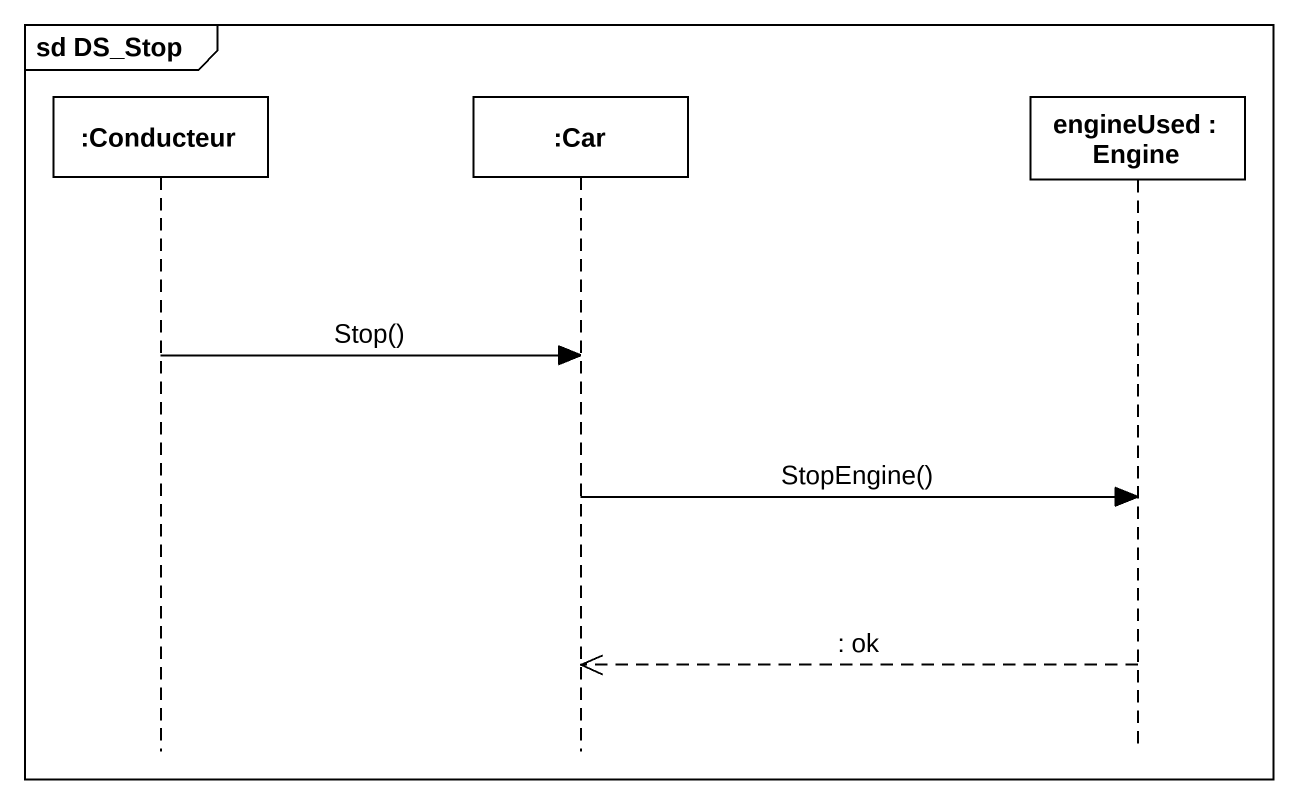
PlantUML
@startuml
mainframe sd DS_Stop
hide footbox
participant ":Conducteur" as Conducteur
participant ":Car" as Car
participant "engineUsed : Engine" as engineUsed

Conducteur -> Car : Stop()
Car -> engineUsed : StopEngine()
engineUsed -->> Car : : ok
@enduml
